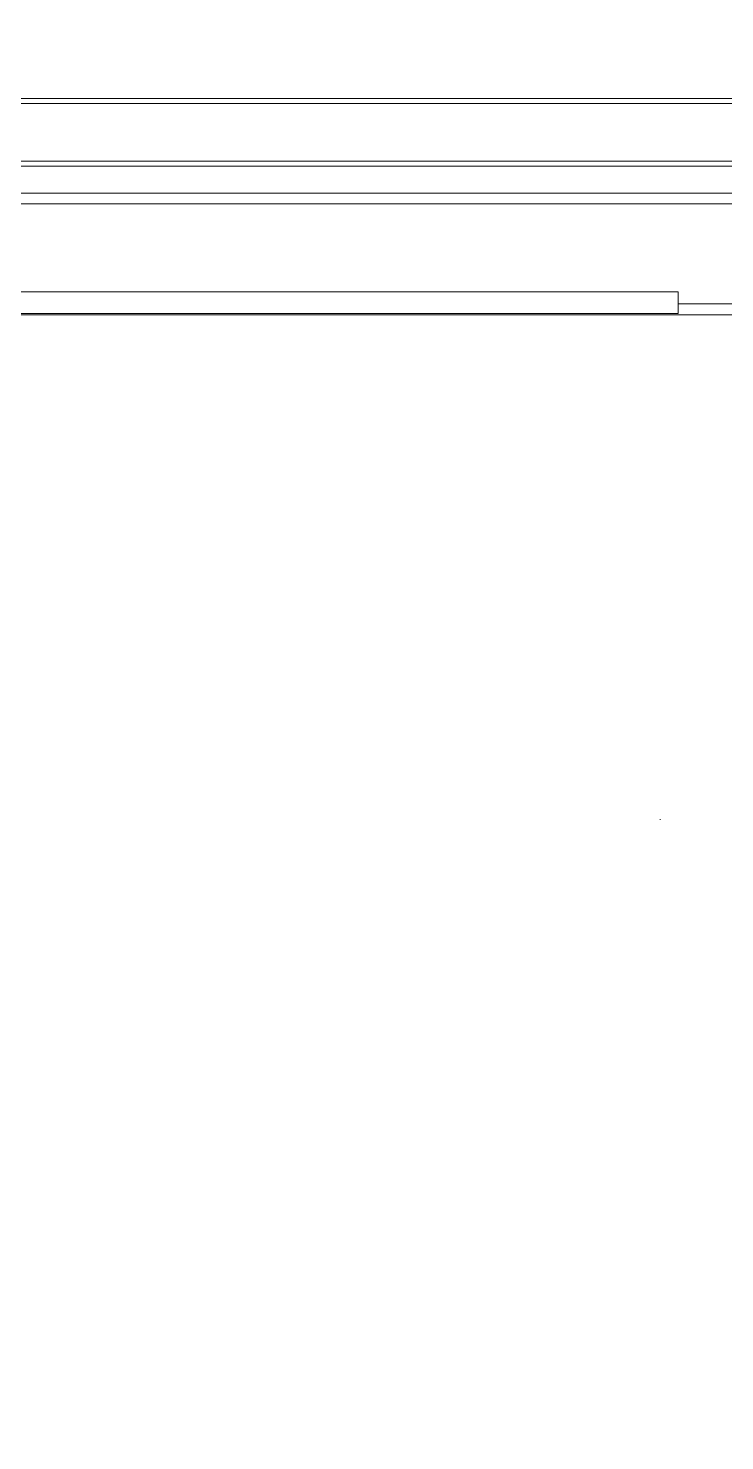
# Model space of a CAD drawing. Header units: centimetres. Extents: x 405464 to 563355, y 50011 to 66875.
# Drawn here: x 509944.8 to 510047.8, y 53668.5 to 53877.5 of the extents above; entities that cross this region are included whole.
import ezdxf

# ---------------------------------------------------------------- set-up
doc = ezdxf.new("R2010")
doc.units = ezdxf.units.CM
doc.linetypes.add('DASHDOT', pattern=[25.4, 12.7, -6.35, 0, -6.35])
doc.layers.get('0').update_dxf_attribs({"lineweight": 9})
for name, color, linetype, lineweight in [('0-KRCN-MİMARİ-220526', 8, 'Continuous', 9), ('A_Aks', 30, 'DASHDOT', 9), ('TF_Mobilya', 142, 'Continuous', 9)]:
    doc.layers.add(name, color=color, linetype=linetype, lineweight=lineweight)

# ---------------------------------------------------------------- blocks, each defined once
blk = doc.blocks.new('a_aks')
at = {"layer": 'A_Aks', "color": 8, "ltscale": 200}
blk.add_line((5680, 5308.05), (5680, -831.11), dxfattribs=at)
blk = doc.blocks.new('mimari_yeni_durum')
at = {"layer": 'A_Aks', "color": 8}
blk.add_blockref('a_aks', (0, 0), dxfattribs=at)
blk = doc.blocks.new('kombine_altyapı')
at = {"color": 8, "linetype": 'Continuous', "lineweight": 15}
for p, q in [((5275, 1604.7), (5734, 1604.7)), ((5275, 1603.98), (5734, 1603.98)), ((5275, 1595.42), (5734, 1595.42)), ((5291, 1594.7), (5718, 1594.7)), ((5537.7, 1590.7), (5714, 1590.7)), ((5537.7, 1589.1), (5714, 1589.1)), ((5682.67, 1576.1), (5518.7, 1576.1)), ((5682.67, 1572.9), (5682.67, 1576.1)), ((5682.67, 1574.3), (5710.9, 1574.3)), ((5518.7, 1572.9), (5682.67, 1572.9)), ((5584, 1572.7), (5714, 1572.7))]:
    blk.add_line(p, q, dxfattribs=at)
blk = doc.blocks.new('A$C9e52caec')
at = {"color": 8}
blk.add_blockref('mimari_yeni_durum', (0, 0), dxfattribs=at)
at = {"layer": 'TF_Mobilya', "color": 8}
blk.add_blockref('kombine_altyapı', (0, 0), dxfattribs=at)

msp = doc.modelspace()

# ---------------------------------------------------------------- block references
at = {"layer": '0-KRCN-MİMARİ-220526', "rotation": 359.999999999997}
msp.add_blockref('A$C9e52caec', (504358.27, 52262.37, 74), dxfattribs=at)

doc.saveas('drawing.dxf')
